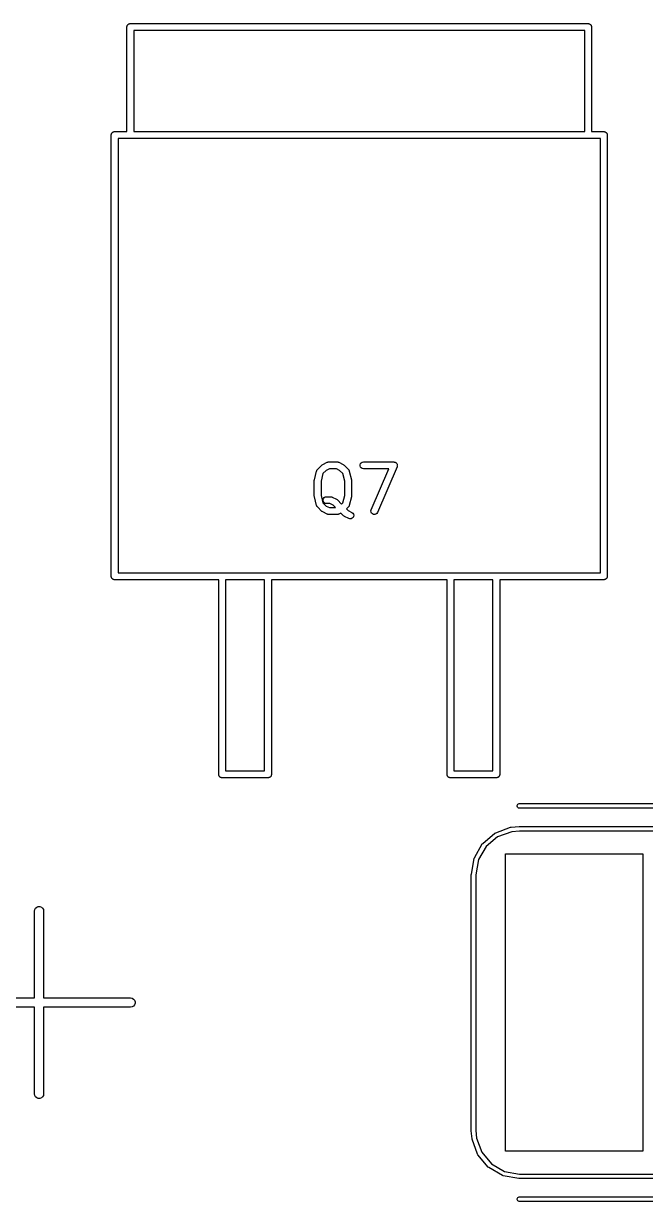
# Model space of a CAD drawing. Extents: x -2 to 76, y -93 to 7.
# Drawn here: x 43.66 to 57.26, y -27.35 to -1.59 of the extents above; entities that cross this region are included whole.
import ezdxf

# ---------------------------------------------------------------- set-up
doc = ezdxf.new("R2010")
doc.units = 0
doc.header["$MEASUREMENT"] = 0
doc.layers.add('BLACK', color=7, linetype='CONTINUOUS')

msp = doc.modelspace()

# ---------------------------------------------------------------- linework, layer by layer
at = {"layer": 'Black'}
for p, q in [((45.9212, -1.6655), (45.9223, -1.65904)), ((45.9212, -3.9527), (45.9212, -1.6655)), ((45.9223, -1.65248), (45.9246, -1.64631)), ((45.9223, -1.65904), (45.9223, -1.65248)), ((45.9246, -1.64631), (45.9257, -1.63985)), ((45.9257, -1.63985), (45.929, -1.63417)), ((45.929, -1.63417), (45.9312, -1.628)), ((45.9312, -1.628), (45.9355, -1.62297)), ((45.9355, -1.62297), (45.9387, -1.61729)), ((45.9387, -1.61729), (45.9438, -1.61307)), ((45.9438, -1.61307), (45.948, -1.60805)), ((45.948, -1.60805), (45.9537, -1.60477)), ((45.9537, -1.60477), (45.9587, -1.60055)), ((45.9587, -1.60055), (45.9649, -1.5983)), ((45.9649, -1.5983), (45.9705, -1.59502)), ((45.9705, -1.59502), (45.977, -1.59388)), ((45.977, -1.59388), (45.9832, -1.59164)), ((45.9832, -1.59164), (45.9897, -1.59164)), ((45.9897, -1.59164), (45.9962, -1.5905)), ((45.9962, -1.5905), (56.0038, -1.5905)), ((46.0712, -1.7405), (46.0712, -3.9527)), ((55.9288, -1.7405), (46.0712, -1.7405)), ((55.9288, -3.9527), (55.9288, -1.7405)), ((56.0038, -1.5905), (56.0103, -1.59164)), ((56.0103, -1.59164), (56.0168, -1.59164)), ((56.0168, -1.59164), (56.023, -1.59388)), ((56.023, -1.59388), (56.0295, -1.59502)), ((56.0295, -1.59502), (56.0351, -1.5983)), ((56.0351, -1.5983), (56.0413, -1.60055)), ((56.0413, -1.60055), (56.0463, -1.60477)), ((56.0463, -1.60477), (56.052, -1.60805)), ((56.052, -1.60805), (56.0562, -1.61307)), ((56.0562, -1.61307), (56.0613, -1.61729)), ((56.0613, -1.61729), (56.0645, -1.62297)), ((56.0645, -1.62297), (56.0688, -1.628)), ((56.0688, -1.628), (56.071, -1.63417)), ((56.071, -1.63417), (56.0743, -1.63985)), ((56.0743, -1.63985), (56.0754, -1.64631)), ((56.0754, -1.64631), (56.0777, -1.65248)), ((56.0777, -1.65248), (56.0777, -1.65904)), ((56.0777, -1.65904), (56.0788, -1.6655)), ((56.0788, -1.6655), (56.0788, -3.9527)), ((45.5783, -4.0277), (45.5794, -4.02124)), ((45.5783, -13.6797), (45.5783, -4.0277)), ((45.5794, -4.01468), (45.5817, -4.00851)), ((45.5794, -4.02124), (45.5794, -4.01468)), ((45.5817, -4.00851), (45.5828, -4.00205)), ((45.5828, -4.00205), (45.5861, -3.99637)), ((45.5861, -3.99637), (45.5883, -3.9902)), ((45.5883, -3.9902), (45.5926, -3.98517)), ((45.5926, -3.98517), (45.5958, -3.97949)), ((45.5958, -3.97949), (45.6009, -3.97527)), ((45.6009, -3.97527), (45.6051, -3.97025)), ((45.6051, -3.97025), (45.6108, -3.96697)), ((45.6108, -3.96697), (45.6158, -3.96275)), ((45.6158, -3.96275), (45.622, -3.9605)), ((45.622, -3.9605), (45.6276, -3.95722)), ((45.6276, -3.95722), (45.6341, -3.95608)), ((45.6341, -3.95608), (45.6403, -3.95384)), ((45.6403, -3.95384), (45.6468, -3.95384)), ((45.6468, -3.95384), (45.6533, -3.9527)), ((45.6533, -3.9527), (45.9212, -3.9527)), ((45.7283, -4.1027), (45.7283, -13.6047)), ((56.2717, -4.1027), (45.7283, -4.1027)), ((46.0712, -3.9527), (55.9288, -3.9527)), ((56.0788, -3.9527), (56.3467, -3.9527)), ((56.2717, -13.6047), (56.2717, -4.1027)), ((56.3467, -3.9527), (56.3532, -3.95384)), ((56.3532, -3.95384), (56.3597, -3.95384)), ((56.3597, -3.95384), (56.3659, -3.95608)), ((56.3659, -3.95608), (56.3724, -3.95722)), ((56.3724, -3.95722), (56.378, -3.9605)), ((56.378, -3.9605), (56.3842, -3.96275)), ((56.3842, -3.96275), (56.3892, -3.96697)), ((56.3892, -3.96697), (56.3949, -3.97025)), ((56.3949, -3.97025), (56.3991, -3.97527)), ((56.3991, -3.97527), (56.4042, -3.97949)), ((56.4042, -3.97949), (56.4074, -3.98517)), ((56.4074, -3.98517), (56.4117, -3.9902)), ((56.4117, -3.9902), (56.4139, -3.99637)), ((56.4139, -3.99637), (56.4172, -4.00205)), ((56.4172, -4.00205), (56.4183, -4.00851)), ((56.4183, -4.00851), (56.4206, -4.01468)), ((56.4206, -4.01468), (56.4206, -4.02124)), ((56.4206, -4.02124), (56.4217, -4.0277)), ((56.4217, -4.0277), (56.4217, -13.6797)), ((50.086, -11.3423), (50.1812, -11.2471)), ((50.1812, -11.2471), (50.1911, -11.2402)), ((50.1911, -11.2402), (50.2007, -11.233)), ((50.2007, -11.233), (50.296, -11.1854)), ((50.3472, -11.3275), (50.2787, -11.3617)), ((50.296, -11.1854), (50.3001, -11.1842)), ((50.3001, -11.1842), (50.3039, -11.182)), ((50.3039, -11.182), (50.3125, -11.1805)), ((50.3125, -11.1805), (50.3209, -11.178)), ((50.3209, -11.178), (50.3253, -11.1782)), ((50.3253, -11.1782), (50.3295, -11.1775)), ((50.3295, -11.1775), (50.52, -11.1775)), ((50.5023, -11.3275), (50.3472, -11.3275)), ((50.5708, -11.3617), (50.5023, -11.3275)), ((50.52, -11.1775), (50.5242, -11.1782)), ((50.5242, -11.1782), (50.5286, -11.178)), ((50.5286, -11.178), (50.537, -11.1805)), ((50.537, -11.1805), (50.5456, -11.182)), ((50.5456, -11.182), (50.5494, -11.1842)), ((50.5494, -11.1842), (50.5535, -11.1854)), ((50.5535, -11.1854), (50.6488, -11.233)), ((50.6488, -11.233), (50.6584, -11.2402)), ((50.6584, -11.2402), (50.6683, -11.2471)), ((50.6683, -11.2471), (50.7635, -11.3423)), ((51.0176, -11.2395), (51.0265, -11.215)), ((51.0176, -11.2655), (51.0176, -11.2395)), ((51.0265, -11.29), (51.0176, -11.2655)), ((51.0265, -11.215), (51.0432, -11.195)), ((51.0432, -11.3099), (51.0265, -11.29)), ((51.0432, -11.195), (51.0658, -11.182)), ((51.0658, -11.323), (51.0432, -11.3099)), ((51.0658, -11.182), (51.0914, -11.1775)), ((51.0914, -11.3275), (51.0658, -11.323)), ((51.0914, -11.1775), (51.7581, -11.1775)), ((51.6443, -11.3275), (51.0914, -11.3275)), ((51.2606, -12.2229), (51.6443, -11.3275)), ((51.827, -11.282), (51.3984, -12.282)), ((51.7581, -11.1775), (51.7666, -11.179)), ((51.7666, -11.179), (51.7752, -11.1795)), ((51.7752, -11.1795), (51.7793, -11.1812)), ((51.7793, -11.1812), (51.7837, -11.182)), ((51.7837, -11.182), (51.7912, -11.1863)), ((51.7912, -11.1863), (51.7991, -11.1897)), ((51.7991, -11.1897), (51.8024, -11.1928)), ((51.8024, -11.1928), (51.8063, -11.195)), ((51.8063, -11.195), (51.8118, -11.2016)), ((51.8118, -11.2016), (51.8181, -11.2076)), ((51.8181, -11.2076), (51.8202, -11.2115)), ((51.8202, -11.2115), (51.823, -11.215)), ((51.823, -11.215), (51.826, -11.2231)), ((51.826, -11.2231), (51.8299, -11.2308)), ((51.829, -11.2736), (51.827, -11.282)), ((51.8319, -11.2655), (51.829, -11.2736)), ((51.8299, -11.2308), (51.8304, -11.2352)), ((51.8304, -11.2352), (51.8319, -11.2395)), ((51.8319, -11.2395), (51.8319, -11.2481)), ((51.8319, -11.2481), (51.833, -11.2567)), ((51.833, -11.2567), (51.8319, -11.261)), ((51.8319, -11.261), (51.8319, -11.2655)), ((50.0164, -11.5858), (50.018, -11.5768)), ((50.0164, -11.9191), (50.0164, -11.5858)), ((50.018, -11.5768), (50.0187, -11.5676)), ((50.0187, -11.5676), (50.0663, -11.3771)), ((50.0663, -11.3771), (50.0692, -11.3706)), ((50.0692, -11.3706), (50.0711, -11.3636)), ((50.0711, -11.3636), (50.0745, -11.3588)), ((50.0745, -11.3588), (50.0769, -11.3534)), ((50.0769, -11.3534), (50.0819, -11.3482)), ((50.0819, -11.3482), (50.086, -11.3423)), ((50.2068, -11.4337), (50.1664, -11.595)), ((50.2787, -11.3617), (50.2068, -11.4337)), ((50.6427, -11.4337), (50.5708, -11.3617)), ((50.6831, -11.595), (50.6427, -11.4337)), ((50.7635, -11.3423), (50.7676, -11.3482)), ((50.7676, -11.3482), (50.7726, -11.3534)), ((50.7726, -11.3534), (50.775, -11.3588)), ((50.775, -11.3588), (50.7784, -11.3636)), ((50.7784, -11.3636), (50.7803, -11.3706)), ((50.7803, -11.3706), (50.7832, -11.3771)), ((50.7832, -11.3771), (50.8308, -11.5676)), ((50.8308, -11.5676), (50.8315, -11.5768)), ((50.8315, -11.5768), (50.8331, -11.5858)), ((50.8331, -11.5858), (50.8331, -11.9191)), ((50.1664, -11.595), (50.1664, -11.9099)), ((50.6831, -11.9099), (50.6831, -11.595)), ((50.018, -11.9282), (50.0164, -11.9191)), ((50.0187, -11.9373), (50.018, -11.9282)), ((50.0663, -12.1278), (50.0187, -11.9373)), ((50.1664, -11.9099), (50.2068, -12.0713)), ((50.2068, -12.0713), (50.2787, -12.1432)), ((50.208, -12.0014), (50.2169, -11.9769)), ((50.208, -12.0274), (50.208, -12.0014)), ((50.2169, -12.0519), (50.208, -12.0274)), ((50.2169, -11.9769), (50.2337, -11.9569)), ((50.2337, -12.0718), (50.2169, -12.0519)), ((50.2337, -11.9569), (50.2562, -11.9439)), ((50.2562, -12.0849), (50.2337, -12.0718)), ((50.2562, -11.9439), (50.2819, -11.9394)), ((50.2819, -12.0894), (50.2562, -12.0849)), ((50.2819, -11.9394), (50.3771, -11.9394)), ((50.3594, -12.0894), (50.2819, -12.0894)), ((50.4279, -12.1236), (50.3594, -12.0894)), ((50.3771, -11.9394), (50.3814, -11.9401)), ((50.3814, -11.9401), (50.3857, -11.9399)), ((50.3857, -11.9399), (50.3941, -11.9424)), ((50.3941, -11.9424), (50.4028, -11.9439)), ((50.4028, -11.9439), (50.4065, -11.9461)), ((50.4065, -11.9461), (50.4107, -11.9473)), ((50.4107, -11.9473), (50.5059, -11.9949)), ((50.5059, -11.9949), (50.5156, -12.0021)), ((50.5156, -12.0021), (50.5254, -12.009)), ((50.5254, -12.009), (50.6152, -12.0988)), ((50.6152, -12.0988), (50.6427, -12.0713)), ((50.6427, -12.0713), (50.6831, -11.9099)), ((50.8308, -11.9373), (50.7832, -12.1278)), ((50.8315, -11.9282), (50.8308, -11.9373)), ((50.8331, -11.9191), (50.8315, -11.9282)), ((50.0692, -12.1344), (50.0663, -12.1278)), ((50.0711, -12.1413), (50.0692, -12.1344)), ((50.0745, -12.1462), (50.0711, -12.1413)), ((50.0769, -12.1516), (50.0745, -12.1462)), ((50.0819, -12.1568), (50.0769, -12.1516)), ((50.086, -12.1627), (50.0819, -12.1568)), ((50.1812, -12.2579), (50.086, -12.1627)), ((50.1911, -12.2648), (50.1812, -12.2579)), ((50.2007, -12.2719), (50.1911, -12.2648)), ((50.296, -12.3196), (50.2007, -12.2719)), ((50.2787, -12.1432), (50.3472, -12.1775)), ((50.3001, -12.3208), (50.296, -12.3196)), ((50.3039, -12.323), (50.3001, -12.3208)), ((50.3125, -12.3245), (50.3039, -12.323)), ((50.3209, -12.327), (50.3125, -12.3245)), ((50.3253, -12.3267), (50.3209, -12.327)), ((50.3295, -12.3275), (50.3253, -12.3267)), ((50.52, -12.3275), (50.3295, -12.3275)), ((50.3472, -12.1775), (50.4818, -12.1775)), ((50.4818, -12.1775), (50.4279, -12.1236)), ((50.5242, -12.3267), (50.52, -12.3275)), ((50.5286, -12.327), (50.5242, -12.3267)), ((50.537, -12.3245), (50.5286, -12.327)), ((50.5456, -12.323), (50.537, -12.3245)), ((50.5494, -12.3208), (50.5456, -12.323)), ((50.5535, -12.3196), (50.5494, -12.3208)), ((50.6004, -12.2961), (50.5535, -12.3196)), ((50.6574, -12.3531), (50.6004, -12.2961)), ((50.6673, -12.36), (50.6574, -12.3531)), ((50.6769, -12.3672), (50.6673, -12.36)), ((50.7635, -12.1627), (50.7213, -12.2049)), ((50.7213, -12.2049), (50.7549, -12.2385)), ((50.7549, -12.2385), (50.8392, -12.2806)), ((50.7676, -12.1568), (50.7635, -12.1627)), ((50.7726, -12.1516), (50.7676, -12.1568)), ((50.775, -12.1462), (50.7726, -12.1516)), ((50.7784, -12.1413), (50.775, -12.1462)), ((50.7803, -12.1344), (50.7784, -12.1413)), ((50.7832, -12.1278), (50.7803, -12.1344)), ((50.8392, -12.2806), (50.8602, -12.2962)), ((50.8602, -12.2962), (50.8745, -12.3179)), ((50.8745, -12.3179), (50.8806, -12.3432)), ((50.8806, -12.3432), (50.8776, -12.3691)), ((51.2546, -12.2483), (51.2606, -12.2229)), ((51.2577, -12.2742), (51.2546, -12.2483)), ((51.2695, -12.2974), (51.2577, -12.2742)), ((51.2884, -12.3152), (51.2695, -12.2974)), ((51.3124, -12.3255), (51.2884, -12.3152)), ((51.3384, -12.327), (51.3124, -12.3255)), ((51.3633, -12.3194), (51.3384, -12.327)), ((51.3842, -12.3038), (51.3633, -12.3194)), ((51.3984, -12.282), (51.3842, -12.3038)), ((50.7722, -12.4148), (50.6769, -12.3672)), ((50.7971, -12.4222), (50.7722, -12.4148)), ((50.8231, -12.4207), (50.7971, -12.4222)), ((50.847, -12.4103), (50.8231, -12.4207)), ((50.8659, -12.3924), (50.847, -12.4103)), ((50.8776, -12.3691), (50.8659, -12.3924)), ((45.7283, -13.6047), (56.2717, -13.6047)), ((45.5794, -13.6862), (45.5783, -13.6797)), ((45.5794, -13.6927), (45.5794, -13.6862)), ((45.5817, -13.6989), (45.5794, -13.6927)), ((45.5828, -13.7054), (45.5817, -13.6989)), ((45.5861, -13.711), (45.5828, -13.7054)), ((45.5883, -13.7172), (45.5861, -13.711)), ((45.5926, -13.7222), (45.5883, -13.7172)), ((45.5958, -13.7279), (45.5926, -13.7222)), ((45.6009, -13.7321), (45.5958, -13.7279)), ((45.6051, -13.7372), (45.6009, -13.7321)), ((45.6108, -13.7404), (45.6051, -13.7372)), ((45.6158, -13.7447), (45.6108, -13.7404)), ((45.622, -13.7469), (45.6158, -13.7447)), ((45.6276, -13.7502), (45.622, -13.7469)), ((45.6341, -13.7513), (45.6276, -13.7502)), ((45.6403, -13.7536), (45.6341, -13.7513)), ((45.6468, -13.7536), (45.6403, -13.7536)), ((45.6533, -13.7547), (45.6468, -13.7536)), ((47.9278, -13.7547), (45.6533, -13.7547)), ((47.9278, -18.0104), (47.9278, -13.7547)), ((48.0778, -13.7547), (48.0778, -17.9354)), ((48.9311, -13.7547), (48.0778, -13.7547)), ((48.9311, -17.9354), (48.9311, -13.7547)), ((52.9189, -13.7547), (49.0811, -13.7547)), ((49.0811, -13.7547), (49.0811, -18.0104)), ((52.9189, -18.0104), (52.9189, -13.7547)), ((53.0689, -13.7547), (53.0689, -17.9354)), ((53.9222, -13.7547), (53.0689, -13.7547)), ((53.9222, -17.9354), (53.9222, -13.7547)), ((56.3467, -13.7547), (54.0722, -13.7547)), ((54.0722, -13.7547), (54.0722, -18.0104)), ((56.3532, -13.7536), (56.3467, -13.7547)), ((56.3597, -13.7536), (56.3532, -13.7536)), ((56.3659, -13.7513), (56.3597, -13.7536)), ((56.3724, -13.7502), (56.3659, -13.7513)), ((56.378, -13.7469), (56.3724, -13.7502)), ((56.3842, -13.7447), (56.378, -13.7469)), ((56.3892, -13.7404), (56.3842, -13.7447)), ((56.3949, -13.7372), (56.3892, -13.7404)), ((56.3991, -13.7321), (56.3949, -13.7372)), ((56.4042, -13.7279), (56.3991, -13.7321)), ((56.4074, -13.7222), (56.4042, -13.7279)), ((56.4117, -13.7172), (56.4074, -13.7222)), ((56.4139, -13.711), (56.4117, -13.7172)), ((56.4172, -13.7054), (56.4139, -13.711)), ((56.4183, -13.6989), (56.4172, -13.7054)), ((56.4206, -13.6927), (56.4183, -13.6989)), ((56.4217, -13.6797), (56.4206, -13.6862)), ((56.4206, -13.6862), (56.4206, -13.6927)), ((47.9289, -18.0169), (47.9278, -18.0104)), ((47.9289, -18.0234), (47.9289, -18.0169)), ((47.9312, -18.0296), (47.9289, -18.0234)), ((47.9323, -18.0361), (47.9312, -18.0296)), ((48.0778, -17.9354), (48.9311, -17.9354)), ((49.0777, -18.0296), (49.0766, -18.0361)), ((49.08, -18.0234), (49.0777, -18.0296)), ((49.0811, -18.0104), (49.08, -18.0169)), ((49.08, -18.0169), (49.08, -18.0234)), ((52.92, -18.0169), (52.9189, -18.0104)), ((52.92, -18.0234), (52.92, -18.0169)), ((52.9223, -18.0296), (52.92, -18.0234)), ((52.9234, -18.0361), (52.9223, -18.0296)), ((53.0689, -17.9354), (53.9222, -17.9354)), ((54.0688, -18.0296), (54.0677, -18.0361)), ((54.0711, -18.0234), (54.0688, -18.0296)), ((54.0722, -18.0104), (54.0711, -18.0169)), ((54.0711, -18.0169), (54.0711, -18.0234)), ((47.9356, -18.0417), (47.9323, -18.0361)), ((47.9378, -18.0479), (47.9356, -18.0417)), ((47.9421, -18.0529), (47.9378, -18.0479)), ((47.9453, -18.0586), (47.9421, -18.0529)), ((47.9504, -18.0628), (47.9453, -18.0586)), ((47.9546, -18.0679), (47.9504, -18.0628)), ((47.9603, -18.0711), (47.9546, -18.0679)), ((47.9653, -18.0754), (47.9603, -18.0711)), ((47.9715, -18.0776), (47.9653, -18.0754)), ((47.9771, -18.0809), (47.9715, -18.0776)), ((47.9836, -18.082), (47.9771, -18.0809)), ((47.9898, -18.0843), (47.9836, -18.082)), ((47.9963, -18.0843), (47.9898, -18.0843)), ((48.0028, -18.0854), (47.9963, -18.0843)), ((49.0061, -18.0854), (48.0028, -18.0854)), ((49.0126, -18.0843), (49.0061, -18.0854)), ((49.0191, -18.0843), (49.0126, -18.0843)), ((49.0253, -18.082), (49.0191, -18.0843)), ((49.0318, -18.0809), (49.0253, -18.082)), ((49.0374, -18.0776), (49.0318, -18.0809)), ((49.0436, -18.0754), (49.0374, -18.0776)), ((49.0486, -18.0711), (49.0436, -18.0754)), ((49.0543, -18.0679), (49.0486, -18.0711)), ((49.0585, -18.0628), (49.0543, -18.0679)), ((49.0636, -18.0586), (49.0585, -18.0628)), ((49.0668, -18.0529), (49.0636, -18.0586)), ((49.0711, -18.0479), (49.0668, -18.0529)), ((49.0733, -18.0417), (49.0711, -18.0479)), ((49.0766, -18.0361), (49.0733, -18.0417)), ((52.9267, -18.0417), (52.9234, -18.0361)), ((52.9289, -18.0479), (52.9267, -18.0417)), ((52.9332, -18.0529), (52.9289, -18.0479)), ((52.9364, -18.0586), (52.9332, -18.0529)), ((52.9415, -18.0628), (52.9364, -18.0586)), ((52.9457, -18.0679), (52.9415, -18.0628)), ((52.9514, -18.0711), (52.9457, -18.0679)), ((52.9564, -18.0754), (52.9514, -18.0711)), ((52.9626, -18.0776), (52.9564, -18.0754)), ((52.9682, -18.0809), (52.9626, -18.0776)), ((52.9747, -18.082), (52.9682, -18.0809)), ((52.9809, -18.0843), (52.9747, -18.082)), ((52.9874, -18.0843), (52.9809, -18.0843)), ((52.9939, -18.0854), (52.9874, -18.0843)), ((53.9972, -18.0854), (52.9939, -18.0854)), ((54.0037, -18.0843), (53.9972, -18.0854)), ((54.0102, -18.0843), (54.0037, -18.0843)), ((54.0164, -18.082), (54.0102, -18.0843)), ((54.0229, -18.0809), (54.0164, -18.082)), ((54.0285, -18.0776), (54.0229, -18.0809)), ((54.0347, -18.0754), (54.0285, -18.0776)), ((54.0397, -18.0711), (54.0347, -18.0754)), ((54.0454, -18.0679), (54.0397, -18.0711)), ((54.0496, -18.0628), (54.0454, -18.0679)), ((54.0547, -18.0586), (54.0496, -18.0628)), ((54.0579, -18.0529), (54.0547, -18.0586)), ((54.0622, -18.0479), (54.0579, -18.0529)), ((54.0644, -18.0417), (54.0622, -18.0479)), ((54.0677, -18.0361), (54.0644, -18.0417)), ((54.4508, -18.6913), (54.4567, -18.675)), ((54.4508, -18.7087), (54.4508, -18.6913)), ((54.4567, -18.725), (54.4508, -18.7087)), ((54.4567, -18.675), (54.4679, -18.6617)), ((54.4679, -18.7383), (54.4567, -18.725)), ((54.4679, -18.6617), (54.4829, -18.653)), ((54.4829, -18.747), (54.4679, -18.7383)), ((54.4829, -18.653), (54.5, -18.65)), ((54.5, -18.75), (54.4829, -18.747)), ((54.5, -18.65), (60.3, -18.65)), ((60.2793, -18.75), (54.5, -18.75)), ((53.7018, -19.5189), (53.9679, -19.2957)), ((53.9679, -19.2957), (53.9829, -19.287)), ((53.9679, -19.2957), (53.9679, -19.2957)), ((53.9829, -19.287), (54.3093, -19.1682)), ((54.3373, -19.2644), (54.0254, -19.3779)), ((54.3093, -19.1682), (54.3157, -19.1671)), ((54.3157, -19.1671), (54.322, -19.1654)), ((54.322, -19.1654), (54.4956, -19.1502)), ((54.5022, -19.25), (54.3373, -19.2644)), ((54.4956, -19.1502), (54.4978, -19.1504)), ((54.4978, -19.1504), (54.5, -19.15)), ((54.5, -19.15), (60, -19.15)), ((59.9793, -19.25), (54.5022, -19.25)), ((53.517, -19.833), (53.6907, -19.5322)), ((53.6907, -19.5322), (53.7018, -19.5189)), ((53.7018, -19.5189), (53.7018, -19.5189)), ((54.0254, -19.3779), (53.7728, -19.5898)), ((53.5145, -19.8399), (53.517, -19.833)), ((53.517, -19.833), (53.517, -19.833)), ((53.7728, -19.5898), (53.608, -19.8753)), ((54.2, -26.25), (54.2, -19.75)), ((54.2, -19.75), (57.2, -19.75)), ((57.2, -19.75), (57.2, -26.25)), ((53.4508, -20.1913), (53.5111, -19.8493)), ((53.5111, -19.8493), (53.5145, -19.8399)), ((53.5111, -19.8493), (53.5111, -19.8493)), ((53.608, -19.8753), (53.55, -20.2044)), ((53.45, -20.2), (53.4508, -20.1957)), ((53.45, -25.8), (53.45, -20.2)), ((53.4508, -20.1957), (53.4508, -20.1913)), ((53.55, -20.2044), (53.55, -25.7978)), ((43.9, -21), (43.906, -20.9658)), ((43.9, -22.9), (43.9, -21)), ((43.906, -20.9658), (43.9234, -20.9357)), ((43.9234, -20.9357), (43.95, -20.9134)), ((43.95, -20.9134), (43.9826, -20.9015)), ((43.9826, -20.9015), (44.0174, -20.9015)), ((44.0174, -20.9015), (44.05, -20.9134)), ((44.05, -20.9134), (44.0766, -20.9357)), ((44.0766, -20.9357), (44.094, -20.9658)), ((44.094, -20.9658), (44.1, -21)), ((44.1, -21), (44.1, -22.9)), ((43.0418, -22.9), (43.9, -22.9)), ((44.1, -22.9), (46, -22.9)), ((46, -22.9), (46.0342, -22.906)), ((46.0342, -22.906), (46.0643, -22.9234)), ((46.0643, -22.9234), (46.0866, -22.95)), ((43.9, -23.1), (43.0418, -23.1)), ((43.9, -25), (43.9, -23.1)), ((46, -23.1), (44.1, -23.1)), ((44.1, -23.1), (44.1, -25)), ((46.0342, -23.094), (46, -23.1)), ((46.0643, -23.0766), (46.0342, -23.094)), ((46.0866, -23.05), (46.0643, -23.0766)), ((46.0866, -22.95), (46.0985, -22.9826)), ((46.0985, -23.0174), (46.0866, -23.05)), ((46.0985, -22.9826), (46.0985, -23.0174)), ((43.906, -25.0342), (43.9, -25)), ((43.9234, -25.0643), (43.906, -25.0342)), ((43.95, -25.0866), (43.9234, -25.0643)), ((43.9826, -25.0985), (43.95, -25.0866)), ((44.0174, -25.0985), (43.9826, -25.0985)), ((44.05, -25.0866), (44.0174, -25.0985)), ((44.0766, -25.0643), (44.05, -25.0866)), ((44.094, -25.0342), (44.0766, -25.0643)), ((44.1, -25), (44.094, -25.0342)), ((53.4504, -25.8022), (53.45, -25.8)), ((53.4502, -25.8044), (53.4504, -25.8022)), ((53.4654, -25.978), (53.4502, -25.8044)), ((53.4671, -25.9843), (53.4654, -25.978)), ((53.4682, -25.9907), (53.4671, -25.9843)), ((53.587, -26.3171), (53.4682, -25.9907)), ((53.55, -25.7978), (53.5644, -25.9627)), ((53.5644, -25.9627), (53.6779, -26.2746)), ((53.6779, -26.2746), (53.8898, -26.5272)), ((57.2, -26.25), (54.2, -26.25)), ((53.5957, -26.3321), (53.587, -26.3171)), ((53.8189, -26.5982), (53.5957, -26.3321)), ((53.5957, -26.3321), (53.5957, -26.3321)), ((53.8898, -26.5272), (54.1753, -26.692)), ((53.8322, -26.6093), (53.8189, -26.5982)), ((54.133, -26.783), (53.8322, -26.6093)), ((53.8322, -26.6093), (53.8322, -26.6093)), ((54.1399, -26.7855), (54.133, -26.783)), ((54.133, -26.783), (54.133, -26.783)), ((54.1493, -26.7889), (54.1399, -26.7855)), ((54.4913, -26.8492), (54.1493, -26.7889)), ((54.1493, -26.7889), (54.1493, -26.7889)), ((54.1753, -26.692), (54.5044, -26.75)), ((54.5044, -26.75), (59.9793, -26.75)), ((54.4957, -26.8492), (54.4913, -26.8492)), ((54.5, -26.85), (54.4957, -26.8492)), ((60, -26.85), (54.5, -26.85)), ((54.4508, -27.2913), (54.4567, -27.275)), ((54.4508, -27.3087), (54.4508, -27.2913)), ((54.4567, -27.275), (54.4679, -27.2617)), ((54.4679, -27.2617), (54.4829, -27.253)), ((54.4829, -27.253), (54.5, -27.25)), ((54.5, -27.25), (60.2793, -27.25)), ((54.4567, -27.325), (54.4508, -27.3087)), ((54.4679, -27.3383), (54.4567, -27.325)), ((54.4829, -27.347), (54.4679, -27.3383)), ((54.5, -27.35), (54.4829, -27.347)), ((60.3, -27.35), (54.5, -27.35))]:
    msp.add_line(p, q, dxfattribs=at)

doc.saveas('drawing.dxf')
